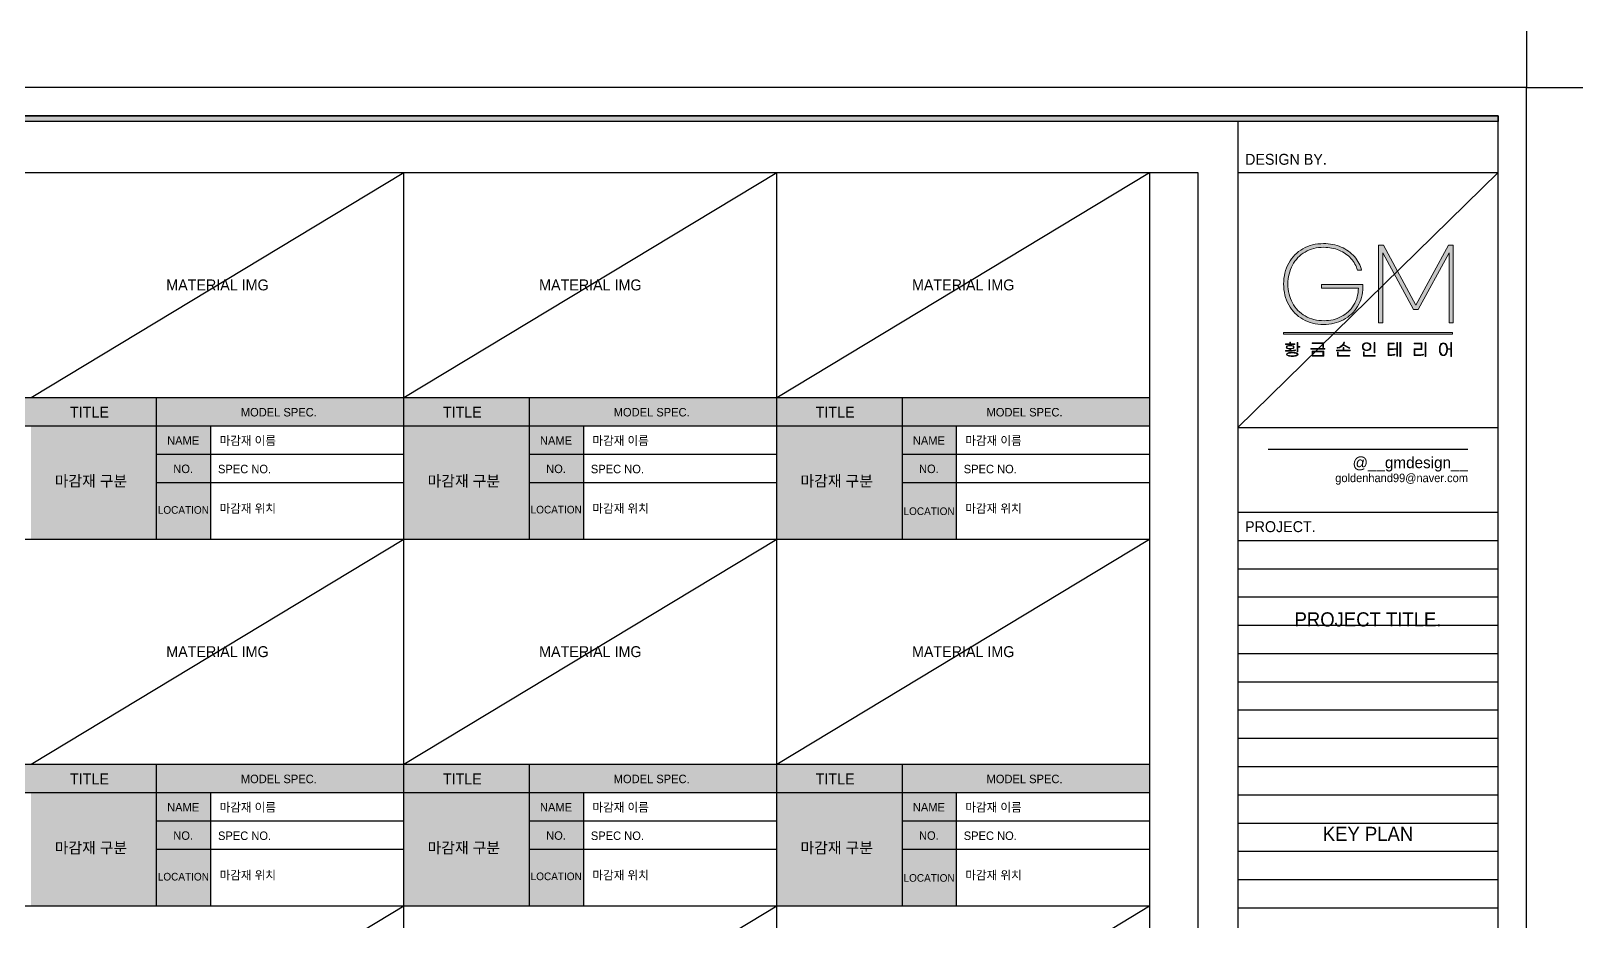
# Model space of a CAD drawing. Header units: millimetres. Extents: x -551172 to 232469, y -3435 to 261611.
# Drawn here: x -106690 to -51784, y 174262 to 205784 of the extents above; entities that cross this region are included whole.
import ezdxf
from ezdxf.enums import TextEntityAlignment as Align

# ---------------------------------------------------------------- set-up
doc = ezdxf.new("R2010")
doc.units = ezdxf.units.MM
doc.header["$LTSCALE"] = 10
doc.layers.get('DEFPOINTS').update_dxf_attribs({"color": 248})
for name, color, linetype in [('_U+B808_U+C774_U+C5B4 2', 7, 'Continuous'), ('FORM(YOURNAME)-1', 1, 'Continuous'), ('FORM(YOURNAME)-11', 1, 'Continuous')]:
    doc.layers.add(name, color=color, linetype=linetype)
doc.styles.add('YOURNAME', font='HY울릉도M.TTF')

# ---------------------------------------------------------------- blocks, each defined once
blk = doc.blocks.new('block 29')
at = {"layer": '_U+B808_U+C774_U+C5B4 2'}
h = blk.add_hatch(color=35, dxfattribs=at)
h.dxf.hatch_style = 2
edge = h.paths.add_edge_path()
edge.add_spline(control_points=[(626.29, -130.32), (626.06, -130.35), (625.8, -130.36), (625.5, -130.36), (625.5, -130.36), (624.38, -130.36), (624.38, -130.36), (624.38, -130.36), (624.38, -130.21), (624.38, -130.21), (624.38, -130.21), (625.42, -130.21), (625.42, -130.21), (625.42, -130.21), (625.42, -129.89), (625.42, -129.89), (625.16, -129.88), (624.96, -129.84), (624.81, -129.76), (624.66, -129.68), (624.58, -129.57), (624.58, -129.44), (624.58, -129.3), (624.66, -129.19), (624.83, -129.1), (625, -129.02), (625.22, -128.98), (625.5, -128.98), (625.79, -128.98), (626.01, -129.02), (626.18, -129.1), (626.34, -129.19), (626.43, -129.3), (626.43, -129.44), (626.43, -129.57), (626.35, -129.68), (626.2, -129.76), (626.05, -129.84), (625.84, -129.89), (625.58, -129.89), (625.58, -129.89), (625.58, -130.21), (625.58, -130.21), (626.18, -130.2), (626.58, -130.16), (626.78, -130.07), (626.78, -130.07), (626.78, -130.22), (626.78, -130.22), (626.68, -130.27), (626.51, -130.3), (626.29, -130.32)], knot_values=[0, 0, 0, 0, 1, 1, 1, 2, 2, 2, 3, 3, 3, 4, 4, 4, 5, 5, 5, 6, 6, 6, 7, 7, 7, 8, 8, 8, 9, 9, 9, 10, 10, 10, 11, 11, 11, 12, 12, 12, 13, 13, 13, 14, 14, 14, 15, 15, 15, 16, 16, 16, 17, 17, 17, 17], degree=3, periodic=0)
h.paths.add_polyline_path([(626.62, -128.8), (624.41, -128.8), (624.41, -128.65), (625.41, -128.65), (625.41, -128.24), (625.58, -128.24), (625.58, -128.65), (626.62, -128.65)])
edge = h.paths.add_edge_path()
edge.add_spline(control_points=[(626.98, -130.76), (627.24, -130.83), (627.37, -130.96), (627.37, -131.13), (627.37, -131.3), (627.24, -131.42), (626.98, -131.5), (626.72, -131.57), (626.39, -131.61), (626, -131.61), (625.61, -131.61), (625.28, -131.57), (625.02, -131.5), (624.76, -131.42), (624.63, -131.3), (624.63, -131.13), (624.63, -130.96), (624.76, -130.83), (625.02, -130.76), (625.28, -130.68), (625.61, -130.65), (626, -130.65), (626.39, -130.65), (626.72, -130.68), (626.98, -130.76)], knot_values=[0, 0, 0, 0, 1, 1, 1, 2, 2, 2, 3, 3, 3, 4, 4, 4, 5, 5, 5, 6, 6, 6, 7, 7, 7, 8, 8, 8, 8], degree=3, periodic=0)
edge = h.paths.add_edge_path()
edge.add_spline(control_points=[(624.95, -129.67), (625.09, -129.72), (625.27, -129.75), (625.5, -129.75), (625.73, -129.75), (625.92, -129.72), (626.06, -129.67), (626.2, -129.61), (626.27, -129.53), (626.27, -129.44), (626.27, -129.34), (626.2, -129.27), (626.06, -129.21), (625.92, -129.15), (625.73, -129.13), (625.5, -129.13), (625.27, -129.13), (625.09, -129.15), (624.95, -129.21), (624.81, -129.27), (624.74, -129.34), (624.74, -129.44), (624.74, -129.53), (624.81, -129.61), (624.95, -129.67)], knot_values=[0, 0, 0, 0, 1, 1, 1, 2, 2, 2, 3, 3, 3, 4, 4, 4, 5, 5, 5, 6, 6, 6, 7, 7, 7, 8, 8, 8, 8], degree=3, periodic=0)
edge = h.paths.add_edge_path()
edge.add_spline(control_points=[(626.83, -131.38), (627.08, -131.33), (627.2, -131.25), (627.2, -131.13), (627.2, -131.01), (627.08, -130.92), (626.83, -130.87), (626.59, -130.82), (626.31, -130.79), (626, -130.79), (625.69, -130.79), (625.41, -130.82), (625.17, -130.87), (624.92, -130.92), (624.8, -131.01), (624.8, -131.13), (624.8, -131.25), (624.92, -131.33), (625.17, -131.38), (625.41, -131.44), (625.69, -131.46), (626, -131.46), (626.31, -131.46), (626.59, -131.44), (626.83, -131.38)], knot_values=[0, 0, 0, 0, 1, 1, 1, 2, 2, 2, 3, 3, 3, 4, 4, 4, 5, 5, 5, 6, 6, 6, 7, 7, 7, 8, 8, 8, 8], degree=3, periodic=0)
h.paths.add_polyline_path([(627.8, -129.28), (627.8, -129.43), (627.29, -129.43), (627.29, -130.53), (627.13, -130.53), (627.13, -128.32), (627.29, -128.32), (627.29, -129.28)])
h = blk.add_hatch(color=35, dxfattribs=at)
h.dxf.hatch_style = 2
h.paths.add_polyline_path([(633.67, -129.92), (630.41, -129.92), (630.41, -129.77), (633.67, -129.77)])
h.paths.add_polyline_path([(633.4, -129.51), (633.24, -129.51), (633.24, -128.55), (630.66, -128.55), (630.66, -128.4), (633.4, -128.4)])
h.paths.add_polyline_path([(633.41, -131.54), (630.67, -131.54), (630.67, -130.36), (633.41, -130.36)])
h.paths.add_polyline_path([(633.25, -131.39), (633.25, -130.51), (630.83, -130.51), (630.83, -131.39)])
h = blk.add_hatch(color=35, dxfattribs=at)
h.dxf.hatch_style = 2
h.paths.add_polyline_path([(639.69, -130.16), (639.69, -130.31), (636.44, -130.31), (636.44, -130.16), (637.98, -130.16), (637.98, -129.51), (638.15, -129.51), (638.15, -130.16)])
edge = h.paths.add_edge_path()
edge.add_spline(control_points=[(637.36, -129.47), (637.09, -129.61), (636.83, -129.68), (636.58, -129.68), (636.58, -129.68), (636.58, -129.53), (636.58, -129.53), (636.8, -129.52), (637.02, -129.46), (637.24, -129.35), (637.47, -129.24), (637.66, -129.08), (637.83, -128.89), (638, -128.7), (638.1, -128.49), (638.15, -128.26), (638.15, -128.26), (638.31, -128.28), (638.31, -128.28), (638.27, -128.46), (638.21, -128.63), (638.1, -128.79), (638.1, -128.79), (639.55, -129.58), (639.55, -129.58), (639.55, -129.58), (639.48, -129.71), (639.48, -129.71), (639.48, -129.71), (638.01, -128.93), (638.01, -128.93), (637.84, -129.15), (637.62, -129.33), (637.36, -129.47)], knot_values=[0, 0, 0, 0, 1, 1, 1, 2, 2, 2, 3, 3, 3, 4, 4, 4, 5, 5, 5, 6, 6, 6, 7, 7, 7, 8, 8, 8, 9, 9, 9, 10, 10, 10, 11, 11, 11, 11], degree=3, periodic=0)
h.paths.add_polyline_path([(636.86, -131.39), (639.51, -131.39), (639.51, -131.54), (636.7, -131.54), (636.7, -130.65), (636.86, -130.65)])
h = blk.add_hatch(color=35, dxfattribs=at)
h.dxf.hatch_style = 2
edge = h.paths.add_edge_path()
edge.add_spline(control_points=[(644.09, -128.5), (644.24, -128.59), (644.35, -128.7), (644.43, -128.84), (644.51, -128.98), (644.55, -129.14), (644.55, -129.31), (644.55, -129.49), (644.51, -129.65), (644.43, -129.79), (644.35, -129.93), (644.24, -130.04), (644.09, -130.13), (643.93, -130.21), (643.75, -130.25), (643.54, -130.25), (643.33, -130.25), (643.15, -130.21), (643, -130.13), (642.85, -130.04), (642.73, -129.93), (642.65, -129.79), (642.57, -129.65), (642.53, -129.49), (642.53, -129.31), (642.53, -129.14), (642.57, -128.98), (642.65, -128.84), (642.73, -128.7), (642.85, -128.59), (643, -128.5), (643.15, -128.42), (643.33, -128.38), (643.54, -128.38), (643.75, -128.38), (643.93, -128.42), (644.09, -128.5)], knot_values=[0, 0, 0, 0, 1, 1, 1, 2, 2, 2, 3, 3, 3, 4, 4, 4, 5, 5, 5, 6, 6, 6, 7, 7, 7, 8, 8, 8, 9, 9, 9, 10, 10, 10, 11, 11, 11, 12, 12, 12, 12], degree=3, periodic=0)
edge = h.paths.add_edge_path()
edge.add_spline(control_points=[(643.1, -128.62), (642.97, -128.69), (642.87, -128.78), (642.8, -128.9), (642.73, -129.02), (642.7, -129.16), (642.7, -129.31), (642.7, -129.47), (642.73, -129.61), (642.8, -129.73), (642.87, -129.85), (642.97, -129.94), (643.1, -130.01), (643.23, -130.07), (643.38, -130.11), (643.54, -130.11), (643.71, -130.11), (643.86, -130.07), (643.99, -130.01), (644.12, -129.94), (644.21, -129.85), (644.28, -129.73), (644.35, -129.61), (644.39, -129.47), (644.39, -129.31), (644.39, -129.16), (644.35, -129.02), (644.28, -128.9), (644.21, -128.78), (644.12, -128.69), (643.99, -128.62), (643.86, -128.56), (643.71, -128.52), (643.54, -128.52), (643.38, -128.52), (643.23, -128.56), (643.1, -128.62)], knot_values=[0, 0, 0, 0, 1, 1, 1, 2, 2, 2, 3, 3, 3, 4, 4, 4, 5, 5, 5, 6, 6, 6, 7, 7, 7, 8, 8, 8, 9, 9, 9, 10, 10, 10, 11, 11, 11, 12, 12, 12, 12], degree=3, periodic=0)
h.paths.add_polyline_path([(642.98, -131.39), (645.58, -131.39), (645.58, -131.54), (642.82, -131.54), (642.82, -130.53), (642.98, -130.53)])
h.paths.add_polyline_path([(645.45, -130.78), (645.29, -130.78), (645.29, -128.32), (645.45, -128.32)])
h = blk.add_hatch(color=35, dxfattribs=at)
h.dxf.hatch_style = 2
edge = h.paths.add_edge_path()
edge.add_spline(control_points=[(649.11, -131.24), (649.37, -131.24), (649.58, -131.22), (649.75, -131.19), (649.92, -131.17), (650.08, -131.12), (650.22, -131.05), (650.22, -131.05), (650.22, -131.21), (650.22, -131.21), (649.97, -131.33), (649.61, -131.39), (649.13, -131.39), (649.13, -131.39), (648.63, -131.39), (648.63, -131.39), (648.63, -131.39), (648.63, -128.48), (648.63, -128.48), (648.63, -128.48), (650.06, -128.48), (650.06, -128.48), (650.06, -128.48), (650.06, -128.63), (650.06, -128.63), (650.06, -128.63), (648.79, -128.63), (648.79, -128.63), (648.79, -128.63), (648.79, -129.81), (648.79, -129.81), (648.79, -129.81), (649.87, -129.81), (649.87, -129.81), (649.87, -129.81), (649.87, -129.96), (649.87, -129.96), (649.87, -129.96), (648.79, -129.96), (648.79, -129.96), (648.79, -129.96), (648.79, -131.24), (648.79, -131.24), (648.79, -131.24), (649.11, -131.24), (649.11, -131.24)], knot_values=[0, 0, 0, 0, 1, 1, 1, 2, 2, 2, 3, 3, 3, 4, 4, 4, 5, 5, 5, 6, 6, 6, 7, 7, 7, 8, 8, 8, 9, 9, 9, 10, 10, 10, 11, 11, 11, 12, 12, 12, 13, 13, 13, 14, 14, 14, 15, 15, 15, 15], degree=3, periodic=0)
h.paths.add_polyline_path([(650.64, -128.35), (650.8, -128.35), (650.8, -131.56), (650.64, -131.56), (650.64, -129.94), (650.06, -129.94), (650.06, -129.79), (650.64, -129.79)])
h.paths.add_polyline_path([(651.57, -128.32), (651.57, -131.62), (651.41, -131.62), (651.41, -128.32)])
h = blk.add_hatch(color=35, dxfattribs=at)
h.dxf.hatch_style = 2
edge = h.paths.add_edge_path()
edge.add_spline(control_points=[(656.55, -129.97), (656.55, -129.97), (654.9, -129.97), (654.9, -129.97), (654.9, -129.97), (654.9, -131.24), (654.9, -131.24), (654.9, -131.24), (656.08, -131.24), (656.08, -131.24), (656.23, -131.24), (656.39, -131.22), (656.55, -131.19), (656.7, -131.17), (656.83, -131.13), (656.93, -131.08), (656.93, -131.08), (656.93, -131.23), (656.93, -131.23), (656.83, -131.28), (656.71, -131.32), (656.55, -131.34), (656.4, -131.37), (656.24, -131.39), (656.08, -131.39), (656.08, -131.39), (654.74, -131.39), (654.74, -131.39), (654.74, -131.39), (654.74, -129.82), (654.74, -129.82), (654.74, -129.82), (656.39, -129.82), (656.39, -129.82), (656.39, -129.82), (656.39, -128.63), (656.39, -128.63), (656.39, -128.63), (654.73, -128.63), (654.73, -128.63), (654.73, -128.63), (654.73, -128.48), (654.73, -128.48), (654.73, -128.48), (656.55, -128.48), (656.55, -128.48), (656.55, -128.48), (656.55, -129.97), (656.55, -129.97)], knot_values=[0, 0, 0, 0, 1, 1, 1, 2, 2, 2, 3, 3, 3, 4, 4, 4, 5, 5, 5, 6, 6, 6, 7, 7, 7, 8, 8, 8, 9, 9, 9, 10, 10, 10, 11, 11, 11, 12, 12, 12, 13, 13, 13, 14, 14, 14, 15, 15, 15, 16, 16, 16, 16], degree=3, periodic=0)
h.paths.add_polyline_path([(657.51, -131.62), (657.34, -131.62), (657.34, -128.32), (657.51, -128.32)])
h = blk.add_hatch(color=35, dxfattribs=at)
h.dxf.hatch_style = 2
edge = h.paths.add_edge_path()
edge.add_spline(control_points=[(663.56, -128.32), (663.56, -128.32), (663.56, -131.62), (663.56, -131.62), (663.56, -131.62), (663.4, -131.62), (663.4, -131.62), (663.4, -131.62), (663.4, -129.94), (663.4, -129.94), (663.4, -129.94), (662.6, -129.94), (662.6, -129.94), (662.6, -130.27), (662.56, -130.54), (662.48, -130.77), (662.4, -130.99), (662.29, -131.16), (662.14, -131.27), (662, -131.38), (661.84, -131.43), (661.65, -131.43), (661.47, -131.43), (661.3, -131.38), (661.16, -131.27), (661.02, -131.16), (660.91, -130.99), (660.82, -130.76), (660.74, -130.54), (660.7, -130.26), (660.7, -129.93), (660.7, -129.6), (660.74, -129.33), (660.82, -129.1), (660.91, -128.88), (661.02, -128.71), (661.16, -128.6), (661.3, -128.49), (661.47, -128.43), (661.65, -128.43), (661.83, -128.43), (661.99, -128.48), (662.13, -128.58), (662.26, -128.68), (662.37, -128.83), (662.46, -129.04), (662.54, -129.24), (662.59, -129.5), (662.6, -129.79), (662.6, -129.79), (663.4, -129.79), (663.4, -129.79), (663.4, -129.79), (663.4, -128.32), (663.4, -128.32), (663.4, -128.32), (663.56, -128.32), (663.56, -128.32)], knot_values=[0, 0, 0, 0, 1, 1, 1, 2, 2, 2, 3, 3, 3, 4, 4, 4, 5, 5, 5, 6, 6, 6, 7, 7, 7, 8, 8, 8, 9, 9, 9, 10, 10, 10, 11, 11, 11, 12, 12, 12, 13, 13, 13, 14, 14, 14, 15, 15, 15, 16, 16, 16, 17, 17, 17, 18, 18, 18, 19, 19, 19, 19], degree=3, periodic=0)
edge = h.paths.add_edge_path()
edge.add_spline(control_points=[(662.06, -131.13), (662.18, -131.03), (662.27, -130.88), (662.34, -130.68), (662.4, -130.48), (662.44, -130.23), (662.44, -129.93), (662.44, -129.64), (662.4, -129.39), (662.34, -129.19), (662.27, -128.98), (662.18, -128.83), (662.06, -128.73), (661.94, -128.63), (661.8, -128.58), (661.65, -128.58), (661.5, -128.58), (661.37, -128.63), (661.25, -128.73), (661.13, -128.83), (661.04, -128.98), (660.97, -129.19), (660.9, -129.39), (660.87, -129.64), (660.87, -129.93), (660.87, -130.23), (660.9, -130.48), (660.97, -130.68), (661.04, -130.88), (661.13, -131.03), (661.25, -131.13), (661.37, -131.23), (661.5, -131.28), (661.65, -131.28), (661.8, -131.28), (661.94, -131.23), (662.06, -131.13)], knot_values=[0, 0, 0, 0, 1, 1, 1, 2, 2, 2, 3, 3, 3, 4, 4, 4, 5, 5, 5, 6, 6, 6, 7, 7, 7, 8, 8, 8, 9, 9, 9, 10, 10, 10, 11, 11, 11, 12, 12, 12, 12], degree=3, periodic=0)
at = {"layer": '_U+B808_U+C774_U+C5B4 2', "lineweight": 0}
for points in [[(626.62, -128.8), (624.41, -128.8), (624.41, -128.65), (625.41, -128.65), (625.41, -128.24), (625.58, -128.24), (625.58, -128.65), (626.62, -128.65), (626.62, -128.8)], [(627.8, -129.28), (627.8, -129.43), (627.29, -129.43), (627.29, -130.53), (627.13, -130.53), (627.13, -128.32), (627.29, -128.32), (627.29, -129.28), (627.8, -129.28)], [(633.67, -129.92), (630.41, -129.92), (630.41, -129.77), (633.67, -129.77), (633.67, -129.92)], [(633.4, -129.51), (633.24, -129.51), (633.24, -128.55), (630.66, -128.55), (630.66, -128.4), (633.4, -128.4), (633.4, -129.51)], [(633.41, -131.54), (630.67, -131.54), (630.67, -130.36), (633.41, -130.36), (633.41, -131.54)], [(633.25, -131.39), (633.25, -130.51), (630.83, -130.51), (630.83, -131.39), (633.25, -131.39)], [(639.69, -130.16), (639.69, -130.31), (636.44, -130.31), (636.44, -130.16), (637.98, -130.16), (637.98, -129.51), (638.15, -129.51), (638.15, -130.16), (639.69, -130.16)], [(636.86, -131.39), (639.51, -131.39), (639.51, -131.54), (636.7, -131.54), (636.7, -130.65), (636.86, -130.65), (636.86, -131.39)], [(642.98, -131.39), (645.58, -131.39), (645.58, -131.54), (642.82, -131.54), (642.82, -130.53), (642.98, -130.53), (642.98, -131.39)], [(645.45, -130.78), (645.29, -130.78), (645.29, -128.32), (645.45, -128.32), (645.45, -130.78)], [(650.64, -128.35), (650.8, -128.35), (650.8, -131.56), (650.64, -131.56), (650.64, -129.94), (650.06, -129.94), (650.06, -129.79), (650.64, -129.79), (650.64, -128.35)], [(651.57, -128.32), (651.57, -131.62), (651.41, -131.62), (651.41, -128.32), (651.57, -128.32)], [(657.51, -131.62), (657.34, -131.62), (657.34, -128.32), (657.51, -128.32), (657.51, -131.62)]]:
    blk.add_lwpolyline(points, dxfattribs=at)
for points, knots in [([(626.29, -130.32), (626.06, -130.35), (625.8, -130.36), (625.5, -130.36), (625.5, -130.36), (624.38, -130.36), (624.38, -130.36), (624.38, -130.36), (624.38, -130.21), (624.38, -130.21), (624.38, -130.21), (625.42, -130.21), (625.42, -130.21), (625.42, -130.21), (625.42, -129.89), (625.42, -129.89), (625.16, -129.88), (624.96, -129.84), (624.81, -129.76), (624.66, -129.68), (624.58, -129.57), (624.58, -129.44), (624.58, -129.3), (624.66, -129.19), (624.83, -129.1), (625, -129.02), (625.22, -128.98), (625.5, -128.98), (625.79, -128.98), (626.01, -129.02), (626.18, -129.1), (626.34, -129.19), (626.43, -129.3), (626.43, -129.44), (626.43, -129.57), (626.35, -129.68), (626.2, -129.76), (626.05, -129.84), (625.84, -129.89), (625.58, -129.89), (625.58, -129.89), (625.58, -130.21), (625.58, -130.21), (626.18, -130.2), (626.58, -130.16), (626.78, -130.07), (626.78, -130.07), (626.78, -130.22), (626.78, -130.22), (626.68, -130.27), (626.51, -130.3), (626.29, -130.32)], [0, 0, 0, 0, 1, 1, 1, 2, 2, 2, 3, 3, 3, 4, 4, 4, 5, 5, 5, 6, 6, 6, 7, 7, 7, 8, 8, 8, 9, 9, 9, 10, 10, 10, 11, 11, 11, 12, 12, 12, 13, 13, 13, 14, 14, 14, 15, 15, 15, 16, 16, 16, 17, 17, 17, 17]), ([(626.98, -130.76), (627.24, -130.83), (627.37, -130.96), (627.37, -131.13), (627.37, -131.3), (627.24, -131.42), (626.98, -131.5), (626.72, -131.57), (626.39, -131.61), (626, -131.61), (625.61, -131.61), (625.28, -131.57), (625.02, -131.5), (624.76, -131.42), (624.63, -131.3), (624.63, -131.13), (624.63, -130.96), (624.76, -130.83), (625.02, -130.76), (625.28, -130.68), (625.61, -130.65), (626, -130.65), (626.39, -130.65), (626.72, -130.68), (626.98, -130.76)], [0, 0, 0, 0, 1, 1, 1, 2, 2, 2, 3, 3, 3, 4, 4, 4, 5, 5, 5, 6, 6, 6, 7, 7, 7, 8, 8, 8, 8]), ([(624.95, -129.67), (625.09, -129.72), (625.27, -129.75), (625.5, -129.75), (625.73, -129.75), (625.92, -129.72), (626.06, -129.67), (626.2, -129.61), (626.27, -129.53), (626.27, -129.44), (626.27, -129.34), (626.2, -129.27), (626.06, -129.21), (625.92, -129.15), (625.73, -129.13), (625.5, -129.13), (625.27, -129.13), (625.09, -129.15), (624.95, -129.21), (624.81, -129.27), (624.74, -129.34), (624.74, -129.44), (624.74, -129.53), (624.81, -129.61), (624.95, -129.67)], [0, 0, 0, 0, 1, 1, 1, 2, 2, 2, 3, 3, 3, 4, 4, 4, 5, 5, 5, 6, 6, 6, 7, 7, 7, 8, 8, 8, 8]), ([(626.83, -131.38), (627.08, -131.33), (627.2, -131.25), (627.2, -131.13), (627.2, -131.01), (627.08, -130.92), (626.83, -130.87), (626.59, -130.82), (626.31, -130.79), (626, -130.79), (625.69, -130.79), (625.41, -130.82), (625.17, -130.87), (624.92, -130.92), (624.8, -131.01), (624.8, -131.13), (624.8, -131.25), (624.92, -131.33), (625.17, -131.38), (625.41, -131.44), (625.69, -131.46), (626, -131.46), (626.31, -131.46), (626.59, -131.44), (626.83, -131.38)], [0, 0, 0, 0, 1, 1, 1, 2, 2, 2, 3, 3, 3, 4, 4, 4, 5, 5, 5, 6, 6, 6, 7, 7, 7, 8, 8, 8, 8]), ([(637.36, -129.47), (637.09, -129.61), (636.83, -129.68), (636.58, -129.68), (636.58, -129.68), (636.58, -129.53), (636.58, -129.53), (636.8, -129.52), (637.02, -129.46), (637.24, -129.35), (637.47, -129.24), (637.66, -129.08), (637.83, -128.89), (638, -128.7), (638.1, -128.49), (638.15, -128.26), (638.15, -128.26), (638.31, -128.28), (638.31, -128.28), (638.27, -128.46), (638.21, -128.63), (638.1, -128.79), (638.1, -128.79), (639.55, -129.58), (639.55, -129.58), (639.55, -129.58), (639.48, -129.71), (639.48, -129.71), (639.48, -129.71), (638.01, -128.93), (638.01, -128.93), (637.84, -129.15), (637.62, -129.33), (637.36, -129.47)], [0, 0, 0, 0, 1, 1, 1, 2, 2, 2, 3, 3, 3, 4, 4, 4, 5, 5, 5, 6, 6, 6, 7, 7, 7, 8, 8, 8, 9, 9, 9, 10, 10, 10, 11, 11, 11, 11]), ([(644.09, -128.5), (644.24, -128.59), (644.35, -128.7), (644.43, -128.84), (644.51, -128.98), (644.55, -129.14), (644.55, -129.31), (644.55, -129.49), (644.51, -129.65), (644.43, -129.79), (644.35, -129.93), (644.24, -130.04), (644.09, -130.13), (643.93, -130.21), (643.75, -130.25), (643.54, -130.25), (643.33, -130.25), (643.15, -130.21), (643, -130.13), (642.85, -130.04), (642.73, -129.93), (642.65, -129.79), (642.57, -129.65), (642.53, -129.49), (642.53, -129.31), (642.53, -129.14), (642.57, -128.98), (642.65, -128.84), (642.73, -128.7), (642.85, -128.59), (643, -128.5), (643.15, -128.42), (643.33, -128.38), (643.54, -128.38), (643.75, -128.38), (643.93, -128.42), (644.09, -128.5)], [0, 0, 0, 0, 1, 1, 1, 2, 2, 2, 3, 3, 3, 4, 4, 4, 5, 5, 5, 6, 6, 6, 7, 7, 7, 8, 8, 8, 9, 9, 9, 10, 10, 10, 11, 11, 11, 12, 12, 12, 12]), ([(643.1, -128.62), (642.97, -128.69), (642.87, -128.78), (642.8, -128.9), (642.73, -129.02), (642.7, -129.16), (642.7, -129.31), (642.7, -129.47), (642.73, -129.61), (642.8, -129.73), (642.87, -129.85), (642.97, -129.94), (643.1, -130.01), (643.23, -130.07), (643.38, -130.11), (643.54, -130.11), (643.71, -130.11), (643.86, -130.07), (643.99, -130.01), (644.12, -129.94), (644.21, -129.85), (644.28, -129.73), (644.35, -129.61), (644.39, -129.47), (644.39, -129.31), (644.39, -129.16), (644.35, -129.02), (644.28, -128.9), (644.21, -128.78), (644.12, -128.69), (643.99, -128.62), (643.86, -128.56), (643.71, -128.52), (643.54, -128.52), (643.38, -128.52), (643.23, -128.56), (643.1, -128.62)], [0, 0, 0, 0, 1, 1, 1, 2, 2, 2, 3, 3, 3, 4, 4, 4, 5, 5, 5, 6, 6, 6, 7, 7, 7, 8, 8, 8, 9, 9, 9, 10, 10, 10, 11, 11, 11, 12, 12, 12, 12]), ([(649.11, -131.24), (649.37, -131.24), (649.58, -131.22), (649.75, -131.19), (649.92, -131.17), (650.08, -131.12), (650.22, -131.05), (650.22, -131.05), (650.22, -131.21), (650.22, -131.21), (649.97, -131.33), (649.61, -131.39), (649.13, -131.39), (649.13, -131.39), (648.63, -131.39), (648.63, -131.39), (648.63, -131.39), (648.63, -128.48), (648.63, -128.48), (648.63, -128.48), (650.06, -128.48), (650.06, -128.48), (650.06, -128.48), (650.06, -128.63), (650.06, -128.63), (650.06, -128.63), (648.79, -128.63), (648.79, -128.63), (648.79, -128.63), (648.79, -129.81), (648.79, -129.81), (648.79, -129.81), (649.87, -129.81), (649.87, -129.81), (649.87, -129.81), (649.87, -129.96), (649.87, -129.96), (649.87, -129.96), (648.79, -129.96), (648.79, -129.96), (648.79, -129.96), (648.79, -131.24), (648.79, -131.24), (648.79, -131.24), (649.11, -131.24), (649.11, -131.24)], [0, 0, 0, 0, 1, 1, 1, 2, 2, 2, 3, 3, 3, 4, 4, 4, 5, 5, 5, 6, 6, 6, 7, 7, 7, 8, 8, 8, 9, 9, 9, 10, 10, 10, 11, 11, 11, 12, 12, 12, 13, 13, 13, 14, 14, 14, 15, 15, 15, 15]), ([(656.55, -129.97), (656.55, -129.97), (654.9, -129.97), (654.9, -129.97), (654.9, -129.97), (654.9, -131.24), (654.9, -131.24), (654.9, -131.24), (656.08, -131.24), (656.08, -131.24), (656.23, -131.24), (656.39, -131.22), (656.55, -131.19), (656.7, -131.17), (656.83, -131.13), (656.93, -131.08), (656.93, -131.08), (656.93, -131.23), (656.93, -131.23), (656.83, -131.28), (656.71, -131.32), (656.55, -131.34), (656.4, -131.37), (656.24, -131.39), (656.08, -131.39), (656.08, -131.39), (654.74, -131.39), (654.74, -131.39), (654.74, -131.39), (654.74, -129.82), (654.74, -129.82), (654.74, -129.82), (656.39, -129.82), (656.39, -129.82), (656.39, -129.82), (656.39, -128.63), (656.39, -128.63), (656.39, -128.63), (654.73, -128.63), (654.73, -128.63), (654.73, -128.63), (654.73, -128.48), (654.73, -128.48), (654.73, -128.48), (656.55, -128.48), (656.55, -128.48), (656.55, -128.48), (656.55, -129.97), (656.55, -129.97)], [0, 0, 0, 0, 1, 1, 1, 2, 2, 2, 3, 3, 3, 4, 4, 4, 5, 5, 5, 6, 6, 6, 7, 7, 7, 8, 8, 8, 9, 9, 9, 10, 10, 10, 11, 11, 11, 12, 12, 12, 13, 13, 13, 14, 14, 14, 15, 15, 15, 16, 16, 16, 16]), ([(663.56, -128.32), (663.56, -128.32), (663.56, -131.62), (663.56, -131.62), (663.56, -131.62), (663.4, -131.62), (663.4, -131.62), (663.4, -131.62), (663.4, -129.94), (663.4, -129.94), (663.4, -129.94), (662.6, -129.94), (662.6, -129.94), (662.6, -130.27), (662.56, -130.54), (662.48, -130.77), (662.4, -130.99), (662.29, -131.16), (662.14, -131.27), (662, -131.38), (661.84, -131.43), (661.65, -131.43), (661.47, -131.43), (661.3, -131.38), (661.16, -131.27), (661.02, -131.16), (660.91, -130.99), (660.82, -130.76), (660.74, -130.54), (660.7, -130.26), (660.7, -129.93), (660.7, -129.6), (660.74, -129.33), (660.82, -129.1), (660.91, -128.88), (661.02, -128.71), (661.16, -128.6), (661.3, -128.49), (661.47, -128.43), (661.65, -128.43), (661.83, -128.43), (661.99, -128.48), (662.13, -128.58), (662.26, -128.68), (662.37, -128.83), (662.46, -129.04), (662.54, -129.24), (662.59, -129.5), (662.6, -129.79), (662.6, -129.79), (663.4, -129.79), (663.4, -129.79), (663.4, -129.79), (663.4, -128.32), (663.4, -128.32), (663.4, -128.32), (663.56, -128.32), (663.56, -128.32)], [0, 0, 0, 0, 1, 1, 1, 2, 2, 2, 3, 3, 3, 4, 4, 4, 5, 5, 5, 6, 6, 6, 7, 7, 7, 8, 8, 8, 9, 9, 9, 10, 10, 10, 11, 11, 11, 12, 12, 12, 13, 13, 13, 14, 14, 14, 15, 15, 15, 16, 16, 16, 17, 17, 17, 18, 18, 18, 19, 19, 19, 19]), ([(662.06, -131.13), (662.18, -131.03), (662.27, -130.88), (662.34, -130.68), (662.4, -130.48), (662.44, -130.23), (662.44, -129.93), (662.44, -129.64), (662.4, -129.39), (662.34, -129.19), (662.27, -128.98), (662.18, -128.83), (662.06, -128.73), (661.94, -128.63), (661.8, -128.58), (661.65, -128.58), (661.5, -128.58), (661.37, -128.63), (661.25, -128.73), (661.13, -128.83), (661.04, -128.98), (660.97, -129.19), (660.9, -129.39), (660.87, -129.64), (660.87, -129.93), (660.87, -130.23), (660.9, -130.48), (660.97, -130.68), (661.04, -130.88), (661.13, -131.03), (661.25, -131.13), (661.37, -131.23), (661.5, -131.28), (661.65, -131.28), (661.8, -131.28), (661.94, -131.23), (662.06, -131.13)], [0, 0, 0, 0, 1, 1, 1, 2, 2, 2, 3, 3, 3, 4, 4, 4, 5, 5, 5, 6, 6, 6, 7, 7, 7, 8, 8, 8, 9, 9, 9, 10, 10, 10, 11, 11, 11, 12, 12, 12, 12])]:
    blk.add_open_spline(points, degree=3, knots=knots, dxfattribs=at)
blk = doc.blocks.new('block 30')
at = {"layer": '_U+B808_U+C774_U+C5B4 2'}
h = blk.add_hatch(color=35, dxfattribs=at)
h.dxf.hatch_style = 2
edge = h.paths.add_edge_path()
edge.add_spline(control_points=[(637.53, -105.82), (638.78, -106.37), (639.83, -107.12), (640.66, -108.08), (641.5, -109.03), (642.06, -110.11), (642.35, -111.29), (642.35, -111.29), (641.36, -111.29), (641.36, -111.29), (641.11, -110.26), (640.6, -109.33), (639.84, -108.5), (639.08, -107.68), (638.14, -107.03), (637.02, -106.57), (635.9, -106.11), (634.7, -105.88), (633.42, -105.88), (631.78, -105.88), (630.32, -106.25), (629.04, -106.99), (627.76, -107.73), (626.76, -108.76), (626.05, -110.08), (625.33, -111.4), (624.97, -112.88), (624.97, -114.53), (624.97, -116.2), (625.33, -117.69), (626.05, -119), (626.76, -120.31), (627.77, -121.34), (629.05, -122.08), (630.34, -122.82), (631.82, -123.19), (633.49, -123.19), (634.98, -123.19), (636.34, -122.87), (637.56, -122.23), (638.78, -121.59), (639.75, -120.69), (640.47, -119.53), (641.18, -118.38), (641.57, -117.05), (641.61, -115.55), (641.61, -115.55), (632.88, -115.55), (632.88, -115.55), (632.88, -115.55), (632.88, -114.65), (632.88, -114.65), (632.88, -114.65), (642.63, -114.65), (642.63, -114.65), (642.63, -114.65), (642.63, -115.25), (642.63, -115.25), (642.63, -116.97), (642.23, -118.49), (641.42, -119.84), (640.6, -121.18), (639.49, -122.22), (638.08, -122.96), (636.67, -123.7), (635.11, -124.07), (633.39, -124.07), (631.57, -124.07), (629.95, -123.66), (628.52, -122.85), (627.09, -122.03), (625.98, -120.89), (625.18, -119.44), (624.37, -117.99), (623.97, -116.36), (623.97, -114.53), (623.97, -112.71), (624.37, -111.08), (625.18, -109.63), (625.98, -108.18), (627.09, -107.04), (628.52, -106.22), (629.95, -105.41), (631.57, -105), (633.39, -105), (634.89, -105), (636.27, -105.27), (637.53, -105.82)], knot_values=[0, 0, 0, 0, 1, 1, 1, 2, 2, 2, 3, 3, 3, 4, 4, 4, 5, 5, 5, 6, 6, 6, 7, 7, 7, 8, 8, 8, 9, 9, 9, 10, 10, 10, 11, 11, 11, 12, 12, 12, 13, 13, 13, 14, 14, 14, 15, 15, 15, 16, 16, 16, 17, 17, 17, 18, 18, 18, 19, 19, 19, 20, 20, 20, 21, 21, 21, 22, 22, 22, 23, 23, 23, 24, 24, 24, 25, 25, 25, 26, 26, 26, 27, 27, 27, 28, 28, 28, 29, 29, 29, 29], degree=3, periodic=0)
h = blk.add_hatch(color=35, dxfattribs=at)
h.dxf.hatch_style = 2
h.paths.add_polyline_path([(646.36, -105.39), (647.49, -105.39), (655.18, -119.56), (662.86, -105.39), (663.97, -105.39), (663.97, -123.68), (662.98, -123.68), (662.98, -107.17), (655.73, -120.53), (654.6, -120.53), (647.35, -107.17), (647.35, -123.68), (646.36, -123.68)])
at = {"layer": '_U+B808_U+C774_U+C5B4 2', "lineweight": 0}
blk.add_lwpolyline([(646.36, -105.39), (647.49, -105.39), (655.18, -119.56), (662.86, -105.39), (663.97, -105.39), (663.97, -123.68), (662.98, -123.68), (662.98, -107.17), (655.73, -120.53), (654.6, -120.53), (647.35, -107.17), (647.35, -123.68), (646.36, -123.68), (646.36, -105.39)], dxfattribs=at)
blk.add_open_spline([(637.53, -105.82), (638.78, -106.37), (639.83, -107.12), (640.66, -108.08), (641.5, -109.03), (642.06, -110.11), (642.35, -111.29), (642.35, -111.29), (641.36, -111.29), (641.36, -111.29), (641.11, -110.26), (640.6, -109.33), (639.84, -108.5), (639.08, -107.68), (638.14, -107.03), (637.02, -106.57), (635.9, -106.11), (634.7, -105.88), (633.42, -105.88), (631.78, -105.88), (630.32, -106.25), (629.04, -106.99), (627.76, -107.73), (626.76, -108.76), (626.05, -110.08), (625.33, -111.4), (624.97, -112.88), (624.97, -114.53), (624.97, -116.2), (625.33, -117.69), (626.05, -119), (626.76, -120.31), (627.77, -121.34), (629.05, -122.08), (630.34, -122.82), (631.82, -123.19), (633.49, -123.19), (634.98, -123.19), (636.34, -122.87), (637.56, -122.23), (638.78, -121.59), (639.75, -120.69), (640.47, -119.53), (641.18, -118.38), (641.57, -117.05), (641.61, -115.55), (641.61, -115.55), (632.88, -115.55), (632.88, -115.55), (632.88, -115.55), (632.88, -114.65), (632.88, -114.65), (632.88, -114.65), (642.63, -114.65), (642.63, -114.65), (642.63, -114.65), (642.63, -115.25), (642.63, -115.25), (642.63, -116.97), (642.23, -118.49), (641.42, -119.84), (640.6, -121.18), (639.49, -122.22), (638.08, -122.96), (636.67, -123.7), (635.11, -124.07), (633.39, -124.07), (631.57, -124.07), (629.95, -123.66), (628.52, -122.85), (627.09, -122.03), (625.98, -120.89), (625.18, -119.44), (624.37, -117.99), (623.97, -116.36), (623.97, -114.53), (623.97, -112.71), (624.37, -111.08), (625.18, -109.63), (625.98, -108.18), (627.09, -107.04), (628.52, -106.22), (629.95, -105.41), (631.57, -105), (633.39, -105), (634.89, -105), (636.27, -105.27), (637.53, -105.82)], degree=3, knots=[0, 0, 0, 0, 1, 1, 1, 2, 2, 2, 3, 3, 3, 4, 4, 4, 5, 5, 5, 6, 6, 6, 7, 7, 7, 8, 8, 8, 9, 9, 9, 10, 10, 10, 11, 11, 11, 12, 12, 12, 13, 13, 13, 14, 14, 14, 15, 15, 15, 16, 16, 16, 17, 17, 17, 18, 18, 18, 19, 19, 19, 20, 20, 20, 21, 21, 21, 22, 22, 22, 23, 23, 23, 24, 24, 24, 25, 25, 25, 26, 26, 26, 27, 27, 27, 28, 28, 28, 29, 29, 29, 29], dxfattribs=at)
blk = doc.blocks.new('block 28')
at = {"layer": '_U+B808_U+C774_U+C5B4 2'}
for name in ['block 30', 'block 29']:
    blk.add_blockref(name, (0, 0), dxfattribs=at)
blk = doc.blocks.new('block 27')
at = {"layer": '_U+B808_U+C774_U+C5B4 2'}
h = blk.add_hatch(color=35, dxfattribs=at)
h.dxf.hatch_style = 2
h.paths.add_polyline_path([(663.76, -126.35), (623.97, -126.35), (623.97, -125.94), (663.76, -125.94)])
at = {"layer": '_U+B808_U+C774_U+C5B4 2', "lineweight": 0}
blk.add_lwpolyline([(663.76, -126.35), (623.97, -126.35), (623.97, -125.94), (663.76, -125.94), (663.76, -126.35)], dxfattribs=at)
at = {"layer": '_U+B808_U+C774_U+C5B4 2'}
blk.add_blockref('block 28', (0, 0), dxfattribs=at)
blk = doc.blocks.new('FORM-PLAN')
at = {"layer": 'FORM(YOURNAME)-11'}
h = blk.add_hatch(color=256, dxfattribs=at)
h.dxf.hatch_style = 1
h.paths.add_polyline_path([(-71444, 55115), (10556, 55115), (10556, 54915), (-71444, 54915)])
h.paths.add_polyline_path([(-71444, -2085), (10556, -2085), (10556, -2285), (-71444, -2285)])
at = {"layer": 'DEFPOINTS', "color": 158}
for p, q in [((1346, 54915), (1346, -2085)), ((10556, 53115), (1346, 44093)), ((1346, 53115), (10556, 53115)), ((1346, 44093), (10556, 44093))]:
    blk.add_line(p, q, dxfattribs=at)
at = {"layer": 'DEFPOINTS', "color": 1}
blk.add_lwpolyline([(11556, 58115), (11556, 56115), (13556, 56115)], dxfattribs=at)
at = {"layer": 'DEFPOINTS', "color": 158}
for points in [[(-71444, -2285), (10556, -2285), (10556, 55115), (-71444, 55115)], [(-69444, 53115), (-64, 53115), (-64, 1215), (-69444, 1215)]]:
    blk.add_lwpolyline(points, close=True, dxfattribs=at)
at = {"layer": 'FORM(YOURNAME)-11', "color": 251}
blk.add_line((2415, 43323), (9487, 43323), dxfattribs=at)
at = {"layer": 'FORM(YOURNAME)-11', "color": 14}
for p, q in [((1346, 41093), (10556, 41093)), ((1346, 40093), (10556, 40093)), ((1346, 39093), (10556, 39093)), ((1346, 38093), (10556, 38093)), ((1346, 37093), (10556, 37093)), ((1346, 36093), (10556, 36093)), ((1346, 35093), (10556, 35093)), ((1346, 34093), (10556, 34093)), ((1346, 33093), (10556, 33093)), ((1346, 32093), (10556, 32093)), ((1346, 31093), (10556, 31093)), ((1346, 30093), (10556, 30093)), ((1346, 29093), (10556, 29093)), ((1346, 28093), (10556, 28093)), ((1346, 27093), (10556, 27093))]:
    blk.add_line(p, q, dxfattribs=at)
at = {"layer": 'FORM(YOURNAME)-11', "color": 250}
blk.add_lwpolyline([(-72444, -3285), (11556, -3285), (11556, 56115), (-72444, 56115)], close=True, dxfattribs=at)
at = {"layer": 'FORM(YOURNAME)-11'}
blk.add_lwpolyline([(-71444, 55115), (10556, 55115), (10556, 54915), (-71444, 54915)], close=True, dxfattribs=at)
at = {"layer": '_U+B808_U+C774_U+C5B4 2', "xscale": 150, "yscale": 150, "zscale": 150}
blk.add_blockref('block 27', (-90629, 66345), dxfattribs=at)
at = {"layer": 'FORM(YOURNAME)-11', "color": 14, "style": 'YOURNAME'}
for s, p in [('DESIGN BY.', (1603, 53577)), ('PROJECT.', (1603, 40579))]:
    blk.add_text(s, height=386.1, dxfattribs=at).set_placement(p, align=Align.MIDDLE_LEFT)
for s, height, width, p in [('@__gmdesign__', 400, 1.03, (9487, 42649)), ('goldenhand99@naver.com', 300, 0.995, (9487, 42154))]:
    blk.add_text(s, height=height, dxfattribs=dict(at, width=width)).set_placement(p, align=Align.RIGHT)
at = {"layer": 'FORM(YOURNAME)-11', "color": 3, "style": 'YOURNAME'}
for tag, height, p in [('1', 450, (9905, 18188)), ('2', 450, (9905, 17544)), ('3', 450, (9905, 16257)), ('4', 450, (9905, 14326)), ('5', 515, (9905, 12009)), ('6', 515, (9905, 9757)), ('7', 515, (9905, 7504)), ('8', 515, (9905, 5252)), ('9', 515, (9905, 2999)), ('10', 515, (5655, 811)), ('11', 515, (9905, 747)), ('12', 515, (5655, -1441)), ('13', 515, (9905, -1441))]:
    blk.add_attdef(tag, text='', height=height, dxfattribs=at).set_placement(p, align=Align.MIDDLE_RIGHT)

msp = doc.modelspace()

# ---------------------------------------------------------------- hatches: boundary and pattern name
at = {"layer": 'FORM(YOURNAME)-1'}
h = msp.add_hatch(color=250, dxfattribs=at)
h.dxf.hatch_style = 1
h.paths.add_polyline_path([(-100337.8, 191816.5), (-93498.4, 191816.5), (-93498.4, 187808.9), (-87146.1, 187808.9), (-87146.1, 191816.5), (-80306.8, 191816.5), (-80306.8, 187808.9), (-73954.4, 187808.9), (-73954.4, 191816.5), (-67115.1, 191816.5), (-67115.1, 192818.4), (-133073.5, 192818.4), (-133073.5, 191816.5), (-133073.5, 187808.9), (-126721.1, 187808.9), (-126721.1, 191816.5), (-119881.8, 191816.5), (-119881.8, 187808.9), (-113529.4, 187808.9), (-113529.4, 191816.5), (-106690.1, 191816.5), (-106690.1, 187808.9), (-100337.8, 187808.9)])
h = msp.add_hatch(color=250, dxfattribs=at)
h.dxf.hatch_style = 1
h.paths.add_polyline_path([(-100337.8, 178841.5), (-93498.4, 178841.5), (-93498.4, 174833.9), (-87146.1, 174833.9), (-87146.1, 178841.5), (-80306.8, 178841.5), (-80306.8, 174833.9), (-73954.4, 174833.9), (-73954.4, 178841.5), (-67115.1, 178841.5), (-67115.1, 179843.4), (-133073.5, 179843.4), (-133073.5, 178841.5), (-133073.5, 174833.9), (-126721.1, 174833.9), (-126721.1, 178841.5), (-119881.8, 178841.5), (-119881.8, 174833.9), (-113529.4, 174833.9), (-113529.4, 178841.5), (-106690.1, 178841.5), (-106690.1, 174833.9), (-100337.8, 174833.9)])

# ---------------------------------------------------------------- linework, layer by layer
at = {"layer": 'DEFPOINTS', "ltscale": 0.1}
for p, q in [((-106690.1, 192818.4), (-93498.4, 200783.9)), ((-93498.4, 192818.4), (-80306.8, 200783.9)), ((-80306.8, 192818.4), (-67115.1, 200783.9)), ((-106690.1, 179843.4), (-93498.4, 187808.9)), ((-93498.4, 179843.4), (-80306.8, 187808.9)), ((-80306.8, 179843.4), (-67115.1, 187808.9)), ((-106690.1, 166868.4), (-93498.4, 174833.9)), ((-93498.4, 166868.4), (-80306.8, 174833.9)), ((-80306.8, 166868.4), (-67115.1, 174833.9))]:
    msp.add_line(p, q, dxfattribs=at)
at = {"layer": 'FORM(YOURNAME)-1'}
for p, q in [((-93498.4, 148883.9), (-93498.4, 200783.9)), ((-80306.8, 148883.9), (-80306.8, 200783.9)), ((-133073.5, 192818.4), (-67115.1, 192818.4)), ((-102257.3, 192818.4), (-102257.3, 187808.9)), ((-89065.7, 192818.4), (-89065.7, 187808.9)), ((-75874, 192818.4), (-75874, 187808.9)), ((-133073.5, 191816.5), (-67115.1, 191816.5)), ((-100337.8, 191816.5), (-100337.8, 187808.9)), ((-87146.1, 191816.5), (-87146.1, 187808.9)), ((-73954.4, 191816.5), (-73954.4, 187808.9)), ((-102257.3, 190814.6), (-93498.4, 190814.6)), ((-89065.7, 190814.6), (-80306.8, 190814.6)), ((-75874, 190814.6), (-67115.1, 190814.6)), ((-102257.3, 189812.7), (-93498.4, 189812.7)), ((-89065.7, 189812.7), (-80306.8, 189812.7)), ((-75874, 189812.7), (-67115.1, 189812.7)), ((-133073.5, 187808.9), (-67115.1, 187808.9)), ((-133073.5, 179843.4), (-67115.1, 179843.4)), ((-102257.3, 179843.4), (-102257.3, 174833.9)), ((-89065.7, 179843.4), (-89065.7, 174833.9)), ((-75874, 179843.4), (-75874, 174833.9)), ((-133073.5, 178841.5), (-67115.1, 178841.5)), ((-100337.8, 178841.5), (-100337.8, 174833.9)), ((-87146.1, 178841.5), (-87146.1, 174833.9)), ((-73954.4, 178841.5), (-73954.4, 174833.9)), ((-102257.3, 177839.6), (-93498.4, 177839.6)), ((-89065.7, 177839.6), (-80306.8, 177839.6)), ((-75874, 177839.6), (-67115.1, 177839.6)), ((-102257.3, 176837.7), (-93498.4, 176837.7)), ((-89065.7, 176837.7), (-80306.8, 176837.7)), ((-75874, 176837.7), (-67115.1, 176837.7)), ((-133073.5, 174833.9), (-67115.1, 174833.9))]:
    msp.add_line(p, q, dxfattribs=at)
at = {"layer": 'FORM(YOURNAME)-11'}
msp.add_lwpolyline([(-133073.5, 200783.9), (-67115.1, 200783.9), (-67115.1, 148883.9), (-133073.5, 148883.9)], close=True, dxfattribs=at)

# ---------------------------------------------------------------- block references
at = {"layer": 'FORM(YOURNAME)-1'}
msp.add_blockref('FORM-PLAN', (-65340.1, 147668.7), dxfattribs=at)

# ---------------------------------------------------------------- texts
at = {"color": 251, "style": 'YOURNAME'}
for s, p in [('PROJECT TITLE.', (-59389.3, 184967.5)), ('KEY PLAN', (-59389.3, 177378.4))]:
    msp.add_text(s, height=500, dxfattribs=at).set_placement(p, align=Align.MIDDLE_CENTER)
at = {"layer": 'FORM(YOURNAME)-1', "color": 251, "style": 'YOURNAME'}
for p in [(-100094.3, 196801.1), (-86902.6, 196801.1), (-73710.9, 196801.1), (-100094.3, 183826.1), (-86902.6, 183826.1), (-73710.9, 183826.1)]:
    msp.add_text('MATERIAL IMG', height=386.394, dxfattribs=at).set_placement(p, align=Align.MIDDLE)
at = {"layer": 'FORM(YOURNAME)-1', "color": 7, "style": 'YOURNAME'}
for s, height, p in [('TITLE', 386.39, (-104624.1, 192297.8)), ('MODEL SPEC.', 300.57, (-97924, 192297.8)), ('TITLE', 386.39, (-91432.4, 192297.8)), ('MODEL SPEC.', 300.57, (-84732.4, 192297.8)), ('TITLE', 386.39, (-78240.7, 192297.8)), ('MODEL SPEC.', 300.57, (-71540.7, 192297.8)), ('NAME', 300.57, (-101308.2, 191295.9)), ('NAME', 300.57, (-88116.6, 191295.9)), ('NAME', 300.57, (-74924.9, 191295.9)), ('마감재 구분', 386.39, (-104570.5, 189867)), ('NO.', 300.57, (-101308.2, 190294)), ('마감재 구분', 386.39, (-91378.8, 189867)), ('NO.', 300.57, (-88116.6, 190294)), ('마감재 구분', 386.39, (-78187.1, 189867)), ('NO.', 300.57, (-74924.9, 190294)), ('LOCATION', 270.51, (-101301.5, 188839.4)), ('LOCATION', 270.51, (-88109.8, 188851.4)), ('LOCATION', 270.51, (-74918.1, 188795.3)), ('TITLE', 386.39, (-104624.1, 179322.8)), ('MODEL SPEC.', 300.57, (-97924, 179322.8)), ('TITLE', 386.39, (-91432.4, 179322.8)), ('MODEL SPEC.', 300.57, (-84732.4, 179322.8)), ('TITLE', 386.39, (-78240.7, 179322.8)), ('MODEL SPEC.', 300.57, (-71540.7, 179322.8)), ('NAME', 300.57, (-101308.2, 178320.9)), ('NAME', 300.57, (-88116.6, 178320.9)), ('NAME', 300.57, (-74924.9, 178320.9)), ('NO.', 300.57, (-101308.2, 177319)), ('NO.', 300.57, (-88116.6, 177319)), ('NO.', 300.57, (-74924.9, 177319)), ('마감재 구분', 386.39, (-104570.5, 176892)), ('마감재 구분', 386.39, (-91378.8, 176892)), ('마감재 구분', 386.39, (-78187.1, 176892)), ('LOCATION', 270.51, (-101301.5, 175864.4)), ('LOCATION', 270.51, (-88109.8, 175876.4)), ('LOCATION', 270.51, (-74918.1, 175820.3))]:
    msp.add_text(s, height=height, dxfattribs=at).set_placement(p, align=Align.MIDDLE)
at = {"layer": 'FORM(YOURNAME)-1', "color": 3, "style": 'YOURNAME'}
for s, p in [('마감재 이름', (-100019.3, 191140.5)), ('마감재 이름', (-86827.6, 191140.5)), ('마감재 이름', (-73635.9, 191140.5)), ('SPEC NO.', (-100075.5, 190137.2)), ('SPEC NO.', (-86883.8, 190137.2)), ('SPEC NO.', (-73692.1, 190137.2)), ('마감재 위치', (-100019.3, 188739.9)), ('마감재 위치', (-86827.6, 188739.9)), ('마감재 위치', (-73635.9, 188739.9)), ('마감재 이름', (-100019.3, 178165.5)), ('마감재 이름', (-86827.6, 178165.5)), ('마감재 이름', (-73635.9, 178165.5)), ('SPEC NO.', (-100075.5, 177162.2)), ('SPEC NO.', (-86883.8, 177162.2)), ('SPEC NO.', (-73692.1, 177162.2)), ('마감재 위치', (-100019.3, 175764.9)), ('마감재 위치', (-86827.6, 175764.9)), ('마감재 위치', (-73635.9, 175764.9))]:
    msp.add_text(s, height=300.57, dxfattribs=at).set_placement(p)

doc.saveas('drawing.dxf')
